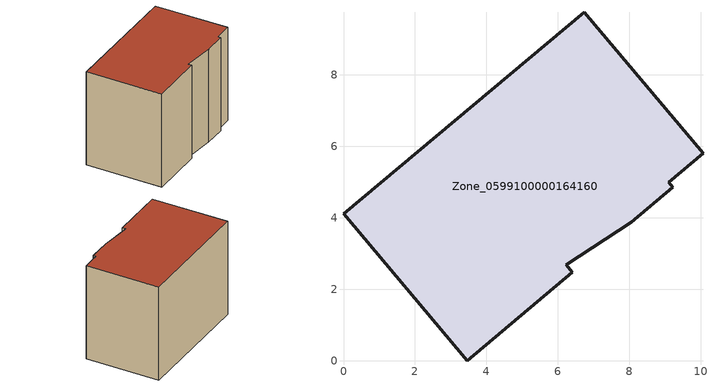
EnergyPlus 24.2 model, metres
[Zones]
Zone_0599100000164160
 floor ground (C_G): 8.05,3.87 6.23,2.68 6.4,2.48 3.47,0 0,4.11 6.73,9.75 10.06,5.81 9.1,4.99 9.22,4.85 z0
 wall outside (C_F): 8.05,3.87 9.22,4.85 9.1,4.99 10.06,5.81 6.73,9.75 0,4.11 3.47,0 6.4,2.48 6.23,2.68 8.05,3.87 z0:6.82
 roof outside (C_R): 6.23,2.68 8.05,3.87 9.22,4.85 9.1,4.99 10.06,5.81 6.73,9.75 0,4.11 3.47,0 6.4,2.48 z6.82
[BUILDING]
Pand.0599100000164160: North Axis=0; Terrain=City; Loads Convergence Tolerance Value=0.04; Temperature Convergence Tolerance Value=0.4; Solar Distribution=FullExterior; Maximum Number of Warmup Days=25; Minimum Number of Warmup Days=1
[Site:Location]
Rotterdam.The.Hague.AP_ZH_NLD Design_Conditions: Latitude=51.96; Longitude=4.45; Time Zone=1; Elevation=-4.5
[SITE:GROUNDTEMPERATURE:BUILDINGSURFACE]
18, 18, 18, 18, 18, 18, 18, 18, 18, 18, 18, 18
[MATERIAL] Thermal Absorptance=0.9; Solar Absorptance=0.7; Visible Absorptance=0.7
Name | Roughness | Thickness | Conductivity | Density | Specific Heat
G.TC.1946 | MediumSmooth | 0.15 | 1 | 540 | 1210
F.TC.1946 | Rough | 0.3 | 0.857143 | 1920 | 840
R.TC.1946 | MediumRough | 0.2 | 0.909091 | 1500 | 1000
[CONSTRUCTION]
C_G: G.TC.1946
C_F: F.TC.1946
C_R: R.TC.1946
[ZONE]
Zone_0599100000164160: Type=1; Multiplier=1; Ceiling Height=Autocalculate; Volume=Autocalculate; Floor Area=autocalculate; Part of Total Floor Area=Yes
[ZONEINFILTRATION:DESIGNFLOWRATE]
Infil_Zone_0599100000164160: Zone or ZoneList or Space or SpaceList=Zone_0599100000164160; Schedule=AlwaysOn; Design Flow Rate Calculation Method=Flow/Area; Flow Rate per Floor Area=0.003; Constant Term Coefficient=1; Temperature Term Coefficient=0; Velocity Term Coefficient=0; Velocity Squared Term Coefficient=0
[HVACTEMPLATE:ZONE:IDEALLOADSAIRSYSTEM]
Zone_0599100000164160: Maximum Heating Supply Air Temperature=50; Minimum Cooling Supply Air Temperature=13; Maximum Heating Supply Air Humidity Ratio=0.0156; Minimum Cooling Supply Air Humidity Ratio=0.0077; Heating Limit=NoLimit; Cooling Limit=NoLimit; Dehumidification Control Type=ConstantSensibleHeatRatio; Cooling Sensible Heat Ratio=0.7; Dehumidification Setpoint=60; Humidification Control Type=None; Humidification Setpoint=30; Outdoor Air Method=None; Outdoor Air Flow Rate per Person=0.00944; Outdoor Air Flow Rate per Zone Floor Area=0; Outdoor Air Flow Rate per Zone=0; Demand Controlled Ventilation Type=None; Outdoor Air Economizer Type=NoEconomizer; Heat Recovery Type=None; Sensible Heat Recovery Effectiveness=0.7; Latent Heat Recovery Effectiveness=0.65
[ZONECONTROL:THERMOSTAT]
ThermostatControl_Zone_0599100000164160: Zone or ZoneList=Zone_0599100000164160; Control Type Schedule=DualSetpointControlType; Control 1=Thermostat_Zone_0599100000164160; Temperature Difference Between Cutout And Setpoint=0
[THERMOSTATSETPOINT:DUALSETPOINT]
Thermostat_Zone_0599100000164160: Heating Setpoint Temperature Schedule=HeatingSetpoint_Zone_0599100000164160; Cooling Setpoint Temperature Schedule=CoolingSetpoint_Zone_0599100000164160
[SCHEDULE:COMPACT]
HeatingSetpoint_Zone_0599100000164160: Through: 12/31, For: AllDays, Until: 24:00, 21
CoolingSetpoint_Zone_0599100000164160: Through: 12/31, For: AllDays, Until: 24:00, 24
DualSetpointControlType: Through: 12/31, For: AllDays, Until: 24:00, 4
AlwaysOn: Through: 12/31, For: AllDays, Until: 24:00, 1
